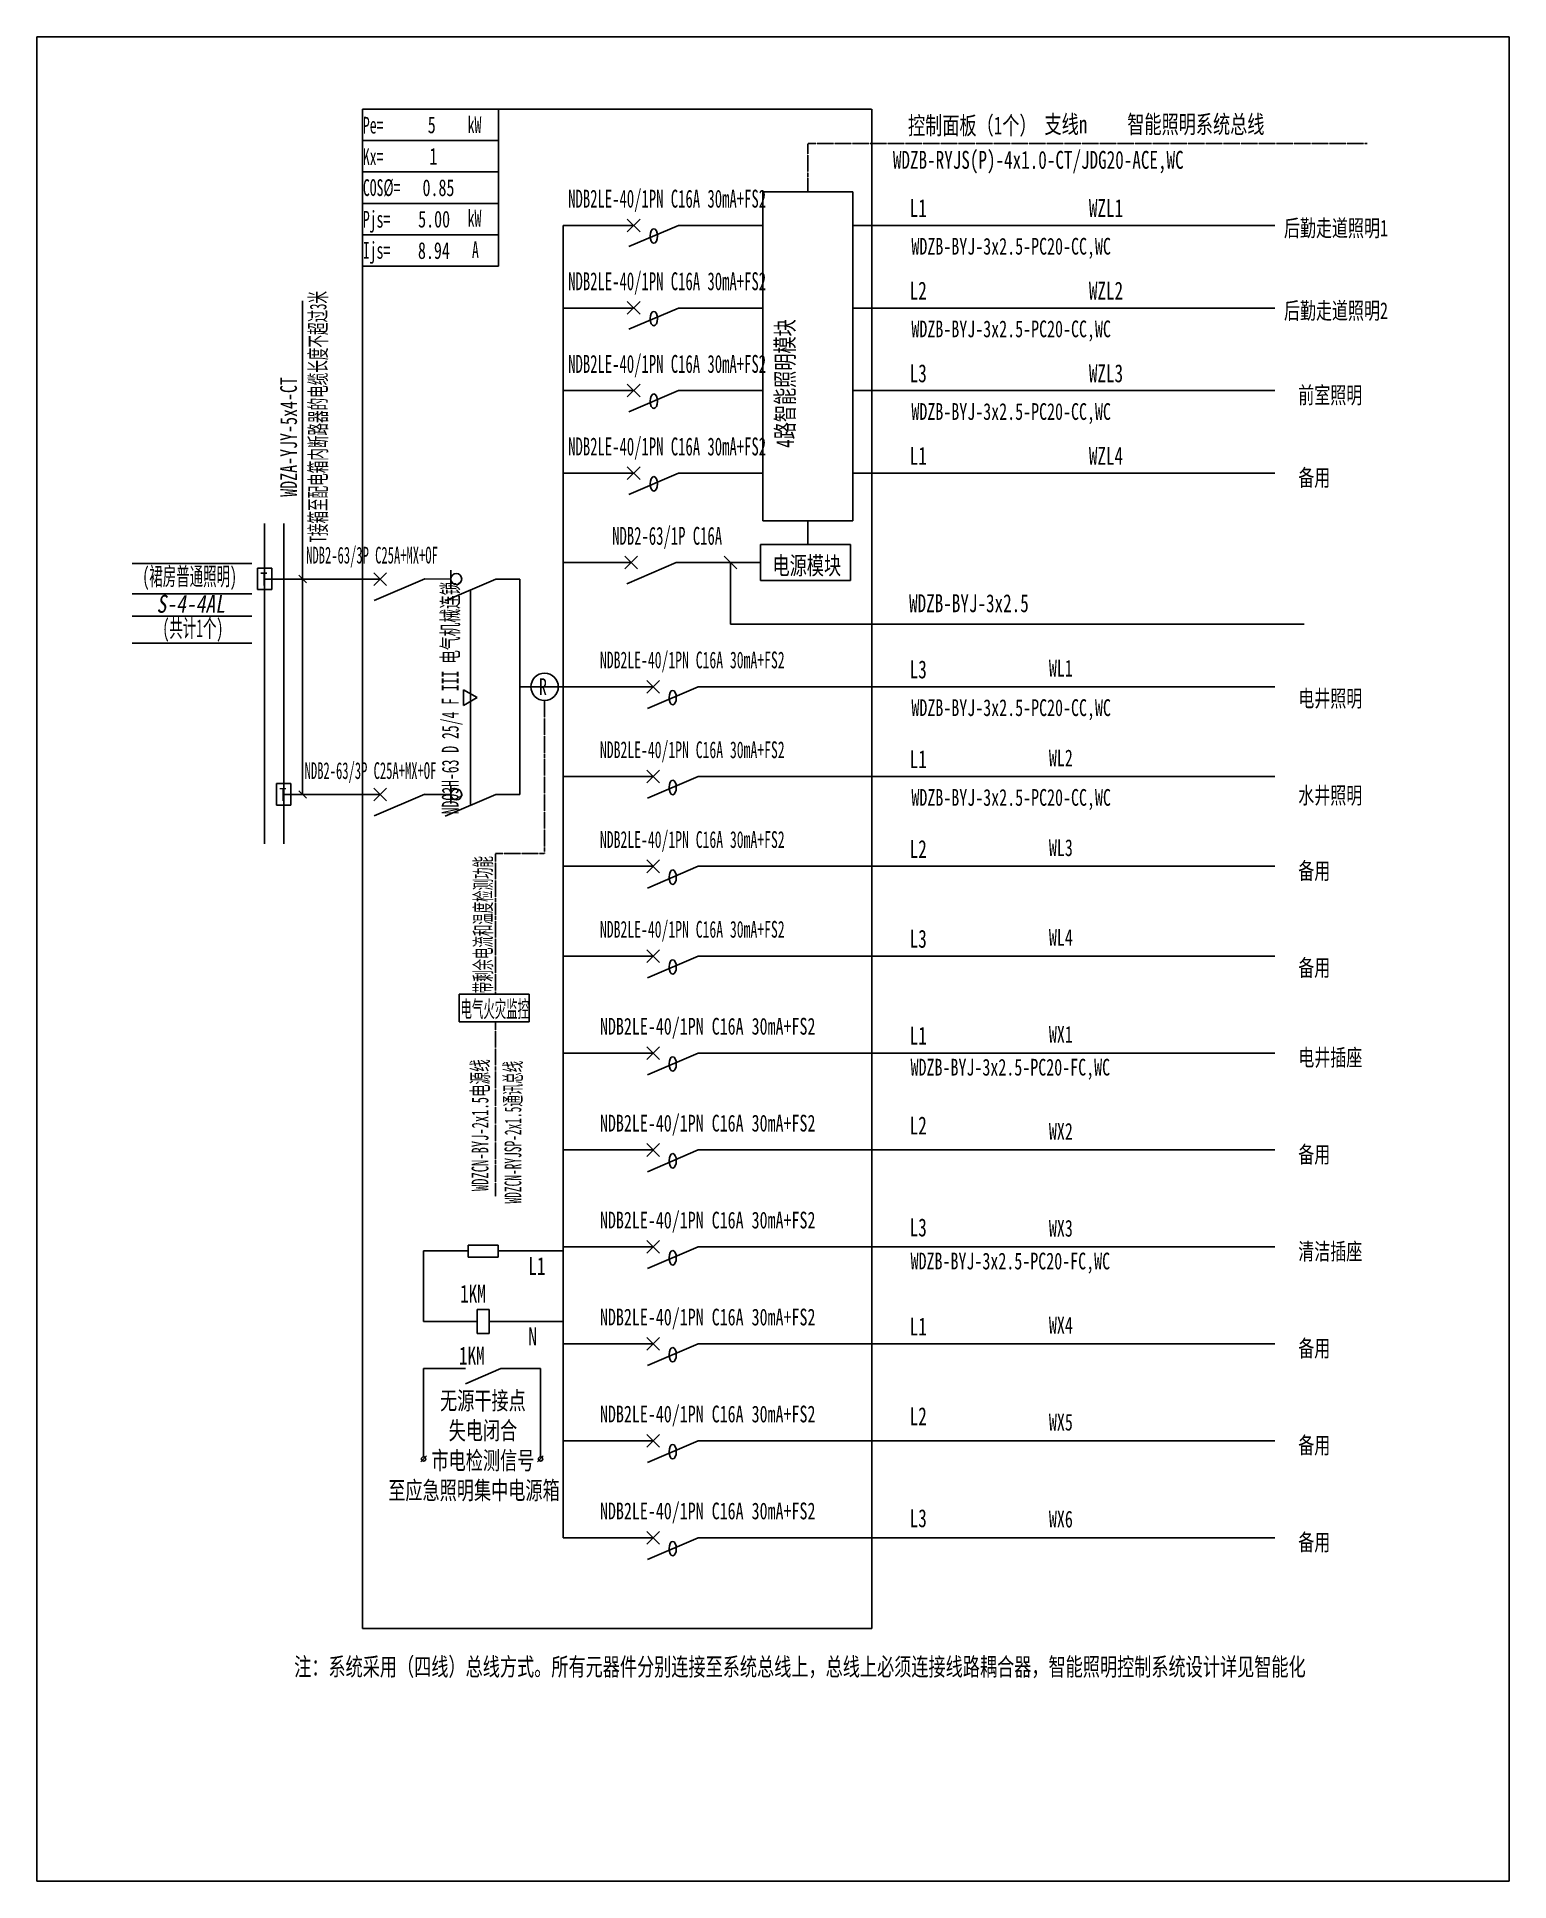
# Model space of a CAD drawing. Extents: x 214288 to 216438, y 310634 to 313328.
import ezdxf
from ezdxf.enums import TextEntityAlignment as Align

# ---------------------------------------------------------------- set-up
doc = ezdxf.new("R2010")
doc.units = 0
doc.header["$MEASUREMENT"] = 0
for name, pattern in [('DASH', [0.35, 0.25, -0.1]), ('DASHDOT', [1, 0.5, -0.25, 0, -0.25]), ('DASHDOT2', [0.5, 0.25, -0.125, 0, -0.125]), ('DASHED', [0.75, 0.5, -0.25])]:
    doc.linetypes.add(name, pattern=pattern)
for name, color, linetype in [('D_E_Eqpm(强电设备)', 100, 'Continuous'), ('D_E_Eqpm（强电设备）', 100, 'Continuous'), ('D_E_Text(强电文字)', 51, 'Continuous'), ('D_E_Text（强电文字）', 51, 'Continuous'), ('D_E_Wire(强电线缆)', 10, 'Continuous'), ('D_E_WireEm（强电应急照明线缆）', 10, 'DASHED'), ('D_E_Wire（强电线缆）', 10, 'Continuous'), ('D_El_Eqpm（弱电设备）', 100, 'Continuous'), ('D_El_Text（弱电文字）', 51, 'Continuous'), ('DQ-漏电火灾', 80, 'Continuous'), ('DQ_Eqpm', 100, 'Continuous'), ('E_E_Eqpm（强电设备）', 100, 'Continuous'), ('E_E_Wire（强电线缆）', 10, 'Continuous'), ('FL04GGFW_E72-配电箱系统图-塔楼部分$0$D_E_Text（强电文字）', 51, 'Continuous'), ('FL09U293_E72-地下室配电箱系统图$0$D_E_Eqpm（强电设备）', 100, 'Continuous'), ('系统图', 220, 'Continuous')]:
    doc.layers.add(name, color=color, linetype=linetype)
doc.styles.add('FL04GGFW_E72-配电箱系统图-塔楼部分$0$电气', font='', dxfattribs={"width": 0.7})
doc.styles.add('电气', font='', dxfattribs={"width": 0.7})
doc.styles.add('电气箱', font='simhei.ttf', dxfattribs={"width": 0.8, "oblique": 10})
doc.styles.get('FL04GGFW_E72-配电箱系统图-塔楼部分$0$电气').set_extended_font_data('SimSun')
doc.styles.get('电气').set_extended_font_data('SimSun')

msp = doc.modelspace()

# ---------------------------------------------------------------- linework, layer by layer
at = {"linetype": 'DASHED'}
for p, q in [((214762.8, 313222.5, 0), (215506.7, 313222.5, 0)), ((214762.8, 311003.5, 0), (214762.8, 313222.5, 0)), ((215506.7, 313222.5, 0), (215506.7, 311003.5, 0)), ((215506.7, 311003.5, 0), (214762.8, 311003.5, 0))]:
    msp.add_line(p, q, dxfattribs=at)
for p, q in [((214426.4, 312558.9, 0), (214601.3, 312558.9, 0)), ((214426.4, 312514.8, 0), (214601.3, 312514.8, 0)), ((214426.4, 312482, 0), (214601.3, 312482, 0)), ((214426.4, 312442.5, 0), (214601.3, 312442.5, 0))]:
    msp.add_line(p, q)
at = {"layer": 'D_E_Eqpm(强电设备)'}
for p, q in [((214779.4, 312526.9, 0), (214798, 312545.4, 0)), ((214798, 312526.9, 0), (214779.4, 312545.4, 0)), ((214779.4, 312212.2, 0), (214798, 312230.8, 0)), ((214798, 312212.2, 0), (214779.4, 312230.8, 0))]:
    msp.add_line(p, q, dxfattribs=at)
at = {"layer": 'D_E_Eqpm（强电设备）'}
for p, q in [((215478.9, 313101.5, 0), (215347.8, 313101.5, 0)), ((215347.8, 313101.5, 0), (215347.8, 312621.2, 0)), ((215478.9, 312621.2, 0), (215478.9, 313101.5, 0)), ((215347.8, 312621.2, 0), (215478.9, 312621.2, 0)), ((215344.3, 312586.5, 0), (215475.5, 312586.5, 0)), ((215344.3, 312534, 0), (215344.3, 312586.5, 0)), ((215475.5, 312586.5, 0), (215475.5, 312534, 0)), ((214957.6, 312536.2, 0), (214883.6, 312504.4, 0)), ((214892, 312523.1, 0), (214892, 312549.3, 0)), ((215475.5, 312534, 0), (215344.3, 312534, 0)), ((214930.7, 312363, 0), (214910.5, 312374.6, 0)), ((214910.5, 312374.6, 0), (214910.5, 312351.3, 0)), ((215178.2, 312369.6, 0), (215196.7, 312388.1, 0)), ((215196.7, 312369.6, 0), (215178.2, 312388.1, 0)), ((215253, 312378.8, 0), (215179, 312347.1, 0)), ((214910.5, 312351.3, 0), (214930.7, 312363, 0)), ((214892, 312208.4, 0), (214892, 312234.6, 0)), ((215178.2, 312238.4, 0), (215196.7, 312257, 0)), ((215196.7, 312238.4, 0), (215178.2, 312257, 0)), ((215253, 312247.7, 0), (215179, 312216, 0)), ((214957.6, 312221.5, 0), (214883.6, 312189.8, 0)), ((215178.2, 312107.3, 0), (215196.7, 312125.9, 0)), ((215196.7, 312107.3, 0), (215178.2, 312125.9, 0)), ((215253, 312116.6, 0), (215179, 312084.9, 0)), ((215178.2, 311976.2, 0), (215196.7, 311994.7, 0)), ((215196.7, 311976.2, 0), (215178.2, 311994.7, 0)), ((215253, 311985.5, 0), (215179, 311953.8, 0)), ((215178.2, 311834.6, 0), (215196.7, 311853.2, 0)), ((215196.7, 311834.6, 0), (215178.2, 311853.2, 0)), ((215253, 311843.9, 0), (215179, 311812.2, 0)), ((215178.2, 311693, 0), (215196.7, 311711.6, 0)), ((215196.7, 311693, 0), (215178.2, 311711.6, 0)), ((215253, 311702.3, 0), (215179, 311670.6, 0)), ((214917.5, 311563.5, 0), (214961.2, 311563.5, 0)), ((214917.5, 311546, 0), (214917.5, 311563.5, 0)), ((214961.2, 311563.5, 0), (214961.2, 311546, 0)), ((215178.2, 311551.5, 0), (215196.7, 311570, 0)), ((215196.7, 311551.5, 0), (215178.2, 311570, 0)), ((215253, 311560.7, 0), (215179, 311529, 0)), ((214961.2, 311546, 0), (214917.5, 311546, 0)), ((214948.1, 311469.4, 0), (214930.6, 311469.4, 0)), ((214930.6, 311469.4, 0), (214930.6, 311434.4, 0)), ((214948.1, 311434.4, 0), (214948.1, 311469.4, 0)), ((214930.6, 311434.4, 0), (214948.1, 311434.4, 0)), ((215178.2, 311409.9, 0), (215196.7, 311428.4, 0)), ((215196.7, 311409.9, 0), (215178.2, 311428.4, 0)), ((215253, 311419.2, 0), (215179, 311387.4, 0)), ((214965.2, 311383, 0), (214913.6, 311360.9, 0)), ((215178.2, 311268.3, 0), (215196.7, 311286.8, 0)), ((215196.7, 311268.3, 0), (215178.2, 311286.8, 0)), ((215253, 311277.6, 0), (215179, 311245.8, 0)), ((214848, 311247.1, 0), (214856.3, 311255.4, 0)), ((215018.8, 311247.1, 0), (215027.1, 311255.4, 0)), ((215178.2, 311126.7, 0), (215196.7, 311145.3, 0)), ((215196.7, 311126.7, 0), (215178.2, 311145.3, 0)), ((215253, 311136, 0), (215179, 311104.3, 0))]:
    msp.add_line(p, q, dxfattribs=at)
at = {"layer": 'D_E_Eqpm（强电设备）', "linetype": 'DASH'}
msp.add_line((214920.6, 312205.6, 0), (214920.6, 312520.3, 0), dxfattribs=at)
at = {"layer": 'D_E_Eqpm（强电设备）'}
for centre, radius in [((214900, 312536.2, 0), 7.97), ((214900, 312221.5, 0), 7.97), ((214852.2, 311251.2, 0), 3.14), ((215023, 311251.2, 0), 3.14)]:
    msp.add_circle(centre, radius, dxfattribs=at)
for centre in [(215188.4, 313037.2, 0), (215188.4, 312916.5, 0), (215188.4, 312795.9, 0), (215188.4, 312675.2, 0), (215216, 312363, 0), (215216, 312231.8, 0), (215216, 312100.7, 0), (215216, 311969.6, 0), (215216, 311828, 0), (215216, 311686.5, 0), (215216, 311544.9, 0), (215216, 311403.3, 0), (215216, 311261.7, 0), (215216, 311120.1, 0)]:
    msp.add_ellipse(centre, major_axis=(0, 10.6), ratio=0.500475, dxfattribs=at)
at = {"layer": 'D_E_Text(强电文字)', "color": 51}
for p, q in [((214675.6, 312221.5, 0), (214675.6, 312942.7, 0)), ((214670.1, 312541.6, 0), (214681, 312530.7, 0)), ((214670.1, 312226.9, 0), (214681, 312216, 0))]:
    msp.add_line(p, q, dxfattribs=at)
at = {"layer": 'D_E_Text（强电文字）'}
for p, q in [((214762.8, 313222.5, 0), (214961.6, 313222.5, 0)), ((214762.8, 313222.5, 0), (214762.8, 312993, 0)), ((214961.6, 313222.5, 0), (214961.6, 312993, 0)), ((214762.8, 313176.6, 0), (214961.6, 313176.6, 0)), ((214762.8, 313130.7, 0), (214961.6, 313130.7, 0)), ((214762.8, 313084.8, 0), (214961.6, 313084.8, 0)), ((214762.8, 313038.9, 0), (214961.6, 313038.9, 0)), ((214762.8, 312993, 0), (214961.6, 312993, 0))]:
    msp.add_line(p, q, dxfattribs=at)
at = {"layer": 'D_E_Wire(强电线缆)'}
for p, q in [((215056.3, 311136, 0), (215056.3, 313052.7, 0)), ((214620.1, 312149.3, 0), (214620.1, 312617.1, 0)), ((214620.1, 312536.2, 0), (214788.7, 312536.2, 0))]:
    msp.add_line(p, q, dxfattribs=at)
at = {"layer": 'D_E_Wire(强电线缆)', "color": 10}
for p, q in [((215056.3, 313052.7, 0), (215159, 313052.7, 0)), ((215224.6, 313052.7, 0), (215347.8, 313052.7, 0)), ((215478.9, 313052.7, 0), (216095.6, 313052.7, 0)), ((215056.3, 312932, 0), (215159, 312932, 0)), ((215224.6, 312932, 0), (215347.8, 312932, 0)), ((215478.9, 312932, 0), (216095.6, 312932, 0)), ((215056.3, 312811.4, 0), (215159, 312811.4, 0)), ((215224.6, 312811.4, 0), (215347.8, 312811.4, 0)), ((215478.9, 312811.4, 0), (216095.6, 312811.4, 0)), ((215056.3, 312690.7, 0), (215159, 312690.7, 0)), ((215224.6, 312690.7, 0), (215347.8, 312690.7, 0)), ((215478.9, 312690.7, 0), (216095.6, 312690.7, 0)), ((215056.3, 312560.2, 0), (215155.6, 312560.2, 0)), ((215221.1, 312560.2, 0), (215344.3, 312560.2, 0)), ((215253, 311985.5, 0), (215467.1, 311985.5, 0)), ((215467.1, 311985.5, 0), (216095.6, 311985.5, 0))]:
    msp.add_line(p, q, dxfattribs=at)
at = {"layer": 'D_E_Wire(强电线缆)', "linetype": 'DASH'}
for p, q in [((214648, 312149.3, 0), (214648, 312617.1, 0)), ((214648, 312221.5, 0), (214788.7, 312221.5, 0))]:
    msp.add_line(p, q, dxfattribs=at)
at = {"layer": 'D_E_WireEm（强电应急照明线缆）'}
msp.add_line((214892, 312221.5, 0), (214852.9, 312221.5, 0), dxfattribs=at)
at = {"layer": 'D_E_Wire（强电线缆）', "linetype": 'DASHDOT2'}
for p, q in [((215413.3, 313172.3, 0), (216230.3, 313172.3, 0)), ((215413.3, 313101.5, 0), (215413.3, 313172.3, 0))]:
    msp.add_line(p, q, dxfattribs=at)
at = {"layer": 'D_E_Wire（强电线缆）'}
for p, q in [((214854, 312536.7, 0), (214892, 312536.2, 0)), ((214957.6, 312536.2, 0), (214993, 312536.2, 0)), ((214993, 312221.5, 0), (214993, 312536.2, 0)), ((214993, 312378.8, 0), (215056.3, 312378.8, 0)), ((215056.3, 312378.8, 0), (215187.4, 312378.8, 0)), ((215253, 312378.8, 0), (216095.6, 312378.8, 0)), ((215056.3, 312247.7, 0), (215187.4, 312247.7, 0)), ((215253, 312247.7, 0), (216095.6, 312247.7, 0)), ((214957.6, 312221.5, 0), (214993, 312221.5, 0)), ((215056.3, 312116.6, 0), (215187.4, 312116.6, 0)), ((215253, 312116.6, 0), (216095.6, 312116.6, 0)), ((215056.3, 311985.5, 0), (215187.4, 311985.5, 0)), ((215056.3, 311843.9, 0), (215187.4, 311843.9, 0)), ((215253, 311843.9, 0), (216095.6, 311843.9, 0)), ((215056.3, 311702.3, 0), (215187.4, 311702.3, 0)), ((215253, 311702.3, 0), (216095.6, 311702.3, 0)), ((215056.3, 311560.7, 0), (215187.4, 311560.7, 0)), ((215253, 311560.7, 0), (216095.6, 311560.7, 0)), ((215056.3, 311419.2, 0), (215187.4, 311419.2, 0)), ((215253, 311419.2, 0), (216095.6, 311419.2, 0)), ((215056.3, 311277.6, 0), (215187.4, 311277.6, 0)), ((215253, 311277.6, 0), (216095.6, 311277.6, 0)), ((215056.3, 311136, 0), (215187.4, 311136, 0)), ((215253, 311136, 0), (216095.6, 311136, 0))]:
    msp.add_line(p, q, dxfattribs=at)
at = {"layer": 'D_E_Wire（强电线缆）', "ltscale": 3.5}
for p, q in [((214852.2, 311554.8, 0), (214917.5, 311554.8, 0)), ((214852.2, 311554.8, 0), (214852.2, 311451.9, 0)), ((214961.2, 311554.8, 0), (215056.3, 311554.8, 0)), ((214930.6, 311451.9, 0), (214852.2, 311451.9, 0)), ((215056.3, 311451.9, 0), (214948.1, 311451.9, 0)), ((214852.2, 311383, 0), (214913.6, 311383, 0)), ((214852.2, 311383, 0), (214852.2, 311254.4, 0)), ((214965.2, 311383, 0), (215023, 311383, 0)), ((215023, 311383, 0), (215023, 311254.4, 0))]:
    msp.add_line(p, q, dxfattribs=at)
at = {"layer": 'D_El_Eqpm（弱电设备）', "color": 3}
for p, q in [((214904.2, 311929.8, 0), (215006.3, 311929.8, 0)), ((214904.2, 311889.7, 0), (214904.2, 311929.8, 0)), ((215006.3, 311929.8, 0), (215006.3, 311889.7, 0)), ((215006.3, 311889.7, 0), (214904.2, 311889.7, 0)), ((215006.3, 311889.7, 0), (214904.2, 311889.7, 0))]:
    msp.add_line(p, q, dxfattribs=at)
at = {"layer": 'DQ-漏电火灾', "linetype": 'DASHDOT', "ltscale": 0.5}
for p, q in [((215029, 312358.8, 0), (215029, 312135.4, 0)), ((214957.4, 312135.4, 0), (214957.4, 311929.8, 0)), ((214957.4, 312135.4, 0), (215029, 312135.4, 0)), ((214957.4, 311634.3, 0), (214957.4, 311889.7, 0))]:
    msp.add_line(p, q, dxfattribs=at)
at = {"layer": 'DQ-漏电火灾', "color": 3}
msp.add_circle((215029, 312378.8, 0), 20, dxfattribs=at)
at = {"layer": 'DQ_Eqpm'}
for p, q in [((214630.6, 312552.2, 0), (214609.6, 312552.2, 0)), ((214609.6, 312552.2, 0), (214609.6, 312520.7, 0)), ((214630.6, 312520.7, 0), (214630.6, 312552.2, 0)), ((214609.6, 312520.7, 0), (214630.6, 312520.7, 0)), ((214658.5, 312237.5, 0), (214637.6, 312237.5, 0)), ((214637.6, 312237.5, 0), (214637.6, 312206.1, 0)), ((214658.5, 312206.1, 0), (214658.5, 312237.5, 0)), ((214637.6, 312206.1, 0), (214658.5, 312206.1, 0))]:
    msp.add_line(p, q, dxfattribs=at)
at = {"layer": 'E_E_Eqpm（强电设备）', "color": 100}
for p, q in [((215149.7, 313043.4, 0), (215168.3, 313061.9, 0)), ((215168.3, 313043.4, 0), (215149.7, 313061.9, 0)), ((215152.2, 313021.7, 0), (215224.6, 313052.7, 0)), ((215149.7, 312922.8, 0), (215168.3, 312941.3, 0)), ((215168.3, 312922.8, 0), (215149.7, 312941.3, 0)), ((215152.2, 312901, 0), (215224.6, 312932, 0)), ((215149.7, 312802.1, 0), (215168.3, 312820.6, 0)), ((215168.3, 312802.1, 0), (215149.7, 312820.6, 0)), ((215152.2, 312780.4, 0), (215224.6, 312811.4, 0)), ((215149.7, 312681.4, 0), (215168.3, 312700, 0)), ((215168.3, 312681.4, 0), (215149.7, 312700, 0)), ((215152.2, 312659.7, 0), (215224.6, 312690.7, 0)), ((215146.3, 312551, 0), (215164.8, 312569.5, 0)), ((215164.8, 312551, 0), (215146.3, 312569.5, 0)), ((215148.8, 312529.2, 0), (215221.1, 312560.2, 0))]:
    msp.add_line(p, q, dxfattribs=at)
at = {"layer": 'E_E_Wire（强电线缆）'}
msp.add_line((215413.3, 312621.2, 0), (215413.3, 312586.5, 0), dxfattribs=at)
at = {"layer": 'FL04GGFW_E72-配电箱系统图-塔楼部分$0$D_E_Text（强电文字）'}
for p, q in [((215309.7, 312551, 0), (215291.1, 312569.5, 0)), ((215300.4, 312560.2, 0), (215300.4, 312470.4, 0)), ((215300.4, 312470.4, 0), (216138.1, 312470.4, 0))]:
    msp.add_line(p, q, dxfattribs=at)
at = {"layer": 'FL09U293_E72-地下室配电箱系统图$0$D_E_Eqpm（强电设备）'}
for p, q in [((214854, 312536.7, 0), (214780.2, 312505, 0)), ((214854, 312222, 0), (214780.2, 312190.3, 0))]:
    msp.add_line(p, q, dxfattribs=at)
at = {"layer": '系统图', "ltscale": 9973.992009}
msp.add_lwpolyline([(214287.5, 313328), (216437.5, 313328), (216437.5, 310634.5), (214287.5, 310634.5)], close=True, dxfattribs=at)

# ---------------------------------------------------------------- texts
at = {"layer": 'D_E_Text(强电文字)', "style": 'FL04GGFW_E72-配电箱系统图-塔楼部分$0$电气', "width": 0.6}
for s, p in [('NDB2LE-40/1PN C16A 30mA+FS2', (215207.9, 313078.6, 0)), ('NDB2LE-40/1PN C16A 30mA+FS2', (215207.9, 312958, 0)), ('NDB2LE-40/1PN C16A 30mA+FS2', (215207.9, 312837.3, 0)), ('NDB2LE-40/1PN C16A 30mA+FS2', (215207.9, 312716.7, 0)), ('NDB2-63/1P C16A', (215207.9, 312586.2, 0))]:
    msp.add_text(s, height=26.223, dxfattribs=at).set_placement(p, align=Align.CENTER)
at = {"layer": 'D_E_Text(强电文字)', "color": 51, "style": 'FL04GGFW_E72-配电箱系统图-塔楼部分$0$电气', "width": 0.7}
for s, p in [('L1', (215562.1, 313064.9, 0)), ('L2', (215562.1, 312944.3, 0)), ('L3', (215562.1, 312823.6, 0)), ('L1', (215562.1, 312703, 0)), ('L3', (215562.1, 312391.1, 0)), ('L1', (215562.1, 312260, 0)), ('L2', (215562.1, 312128.8, 0)), ('L3', (215562.1, 311997.7, 0)), ('L1', (215562.1, 311856.2, 0)), ('L2', (215562.1, 311725, 0)), ('L3', (215562.1, 311576.1, 0)), ('L1', (215562.1, 311431.4, 0)), ('L2', (215562.1, 311300.3, 0)), ('L3', (215562.1, 311151.4, 0))]:
    msp.add_text(s, height=26.22, dxfattribs=at).set_placement(p)
at = {"layer": 'D_E_Text(强电文字)', "style": 'FL04GGFW_E72-配电箱系统图-塔楼部分$0$电气', "width": 0.7}
for s, height, p in [('WZL1', 26.22, (215823.8, 313064.9, 0)), ('WDZB-BYJ-3x2.5-PC20-CC,WC', 24.475, (215564.6, 313010, 0)), ('WZL2', 26.22, (215823.8, 312944.3, 0)), ('WDZB-BYJ-3x2.5-PC20-CC,WC', 24.475, (215564.6, 312889.3, 0)), ('WZL3', 26.22, (215823.8, 312823.6, 0)), ('WDZB-BYJ-3x2.5-PC20-CC,WC', 24.475, (215564.6, 312768.6, 0)), ('WZL4', 26.22, (215823.8, 312703, 0)), ('WDZB-BYJ-3x2.5', 26.223, (215561.2, 312487.8, 0)), ('WDZB-BYJ-3x2.5-PC20-CC,WC', 24.475, (215564.6, 312336.1, 0)), ('WDZB-BYJ-3x2.5-PC20-CC,WC', 24.475, (215564.6, 312205, 0)), ('注：系统采用（四线）总线方式。所有元器件分别连接至系统总线上，总线上必须连接线路耦合器，智能照明控制系统设计详见智能化', 26.223, (214663.2, 310934.5, 0))]:
    msp.add_text(s, height=height, dxfattribs=at).set_placement(p)
at = {"layer": 'D_E_Text(强电文字)', "color": 51, "style": '电气'}
for s, width, p in [('T接箱至配电箱内断路器的电缆长度不超过3米', 0.55, (214710.3, 312589.7, 0)), ('WDZA-YJY-5x4-CT', 0.7, (214667.3, 312656.3, 0))]:
    msp.add_text(s, height=24.475, rotation=90, dxfattribs=dict(at, width=width)).set_placement(p)
at = {"layer": 'D_E_Text（强电文字）', "linetype": 'Continuous', "style": '电气', "width": 0.6}
for s, height, p in [('Pe=', 24.48, (214763.6, 313186.8, 0)), ('kW', 24.48, (214916.6, 313187.6, 0)), ('Kx=', 24.48, (214763.6, 313140.8, 0)), ('COS%%C=', 24.48, (214763.6, 313095.6, 0)), ('Pjs=', 24.48, (214763.6, 313049.4, 0)), ('kW', 24.48, (214916.6, 313051, 0)), ('Ijs=', 24.48, (214763.6, 313004, 0)), ('A', 24.5, (214922.9, 313005, 0))]:
    msp.add_text(s, height=height, dxfattribs=at).set_placement(p)
at = {"layer": 'D_E_Text（强电文字）', "style": '电气'}
for s, height, width, p in [('5', 24.5, 0.7, (214858.3, 313187.3, 0)), ('1', 24.5, 0.7, (214860.8, 313141.4, 0)), (' 0.85', 24.48, 0.7, (214839, 313095.5, 0)), ('后勤走道照明1', 24.48, 0.7, (216108.7, 313036.5, 0)), ('后勤走道照明2', 24.48, 0.7, (216108.7, 312915.9, 0)), ('前室照明', 24.48, 0.7, (216129.6, 312792.6, 0)), ('备用', 24.48, 0.7, (216129.6, 312672, 0)), ('电源模块', 26.22, 0.7, (215361.8, 312542.8, 0)), ('NDB2LE-40/1PN C16A 30mA+FS2', 24.475, 0.6, (215109.8, 312405.8, 0)), ('WL1', 24.48, 0.7, (215765.4, 312393.8, 0)), ('电井照明', 24.48, 0.7, (216129.6, 312349.6, 0)), ('NDB2LE-40/1PN C16A 30mA+FS2', 24.475, 0.6, (215109.8, 312274.6, 0)), ('WL2', 24.48, 0.7, (215765.4, 312262.7, 0)), ('水井照明', 24.48, 0.7, (216129.6, 312208, 0)), ('NDB2LE-40/1PN C16A 30mA+FS2', 24.475, 0.6, (215109.8, 312143.5, 0)), ('WL3', 24.48, 0.7, (215765.4, 312131.6, 0)), ('备用', 24.48, 0.7, (216129.6, 312097.8, 0)), ('NDB2LE-40/1PN C16A 30mA+FS2', 24.475, 0.6, (215109.8, 312012.4, 0)), ('WL4', 24.48, 0.7, (215765.4, 312000.5, 0)), ('备用', 24.48, 0.7, (216129.6, 311956.3, 0)), ('NDB2LE-40/1PN C16A 30mA+FS2', 24.475, 0.7, (215109.8, 311870.8, 0)), ('WX1', 24.48, 0.7, (215765.4, 311858.9, 0)), ('WDZB-BYJ-3x2.5-PC20-FC,WC', 24.475, 0.7, (215563.4, 311811, 0)), ('电井插座', 24.48, 0.7, (216129.6, 311825.1, 0)), ('NDB2LE-40/1PN C16A 30mA+FS2', 24.475, 0.7, (215109.8, 311729.3, 0)), ('WX2', 24.48, 0.7, (215765.4, 311717.3, 0)), ('备用', 24.48, 0.7, (216129.6, 311683.6, 0)), ('NDB2LE-40/1PN C16A 30mA+FS2', 24.475, 0.7, (215109.8, 311587.7, 0)), ('WX3', 24.48, 0.7, (215765.4, 311575.8, 0)), ('清洁插座', 24.48, 0.7, (216129.6, 311542, 0)), ('WDZB-BYJ-3x2.5-PC20-FC,WC', 24.475, 0.7, (215563.4, 311527.9, 0)), ('NDB2LE-40/1PN C16A 30mA+FS2', 24.475, 0.7, (215109.8, 311446.1, 0)), ('WX4', 24.48, 0.7, (215765.4, 311434.2, 0)), ('备用', 24.48, 0.7, (216129.6, 311400.4, 0)), ('NDB2LE-40/1PN C16A 30mA+FS2', 24.475, 0.7, (215109.8, 311304.5, 0)), ('WX5', 24.48, 0.7, (215765.4, 311292.6, 0)), ('备用', 24.48, 0.7, (216129.6, 311258.8, 0)), ('NDB2LE-40/1PN C16A 30mA+FS2', 24.475, 0.7, (215109.8, 311162.9, 0)), ('WX6', 24.48, 0.7, (215765.4, 311151, 0)), ('备用', 24.48, 0.7, (216129.6, 311117.2, 0))]:
    msp.add_text(s, height=height, dxfattribs=dict(at, width=width)).set_placement(p)
at = {"layer": 'D_E_Text（强电文字）', "color": 200, "style": '电气', "width": 0.7}
for s, p in [('5.00', (214844.3, 313049.6, 0)), ('8.94', (214844, 313003.7, 0))]:
    msp.add_text(s, height=24.48, dxfattribs=at).set_placement(p)
at = {"layer": 'D_E_Text（强电文字）', "style": '电气'}
for s, height, width, p in [('NDB2-63/3P C25A+MX+OF', 24.475, 0.55, (214776.9, 312569.1, 0)), ('(裙房普通照明)', 26.22, 0.55, (214510.6, 312538.6, 0)), ('(共计1个)', 26.22, 0.55, (214515.3, 312462.9, 0)), ('NDB2-63/3P C25A+MX+OF', 24.475, 0.55, (214774.7, 312254.4, 0)), ('电气火灾监控', 24.48, 0.5, (214956.2, 311908.8, 0))]:
    msp.add_text(s, height=height, dxfattribs=dict(at, width=width)).set_placement(p, align=Align.MIDDLE)
at = {"layer": 'D_E_Text（强电文字）', "style": '电气', "width": 0.6}
msp.add_text('NDQ3H-63 D 25/4 F III 电气机械连锁', height=24.475, rotation=90, dxfattribs=at).set_placement((214892.3, 312362.6, 0), align=Align.MIDDLE)
at = {"layer": 'D_E_Text（强电文字）', "style": '电气箱', "oblique": 10, "width": 0.8}
msp.add_text('S-4-4AL', height=26.22, dxfattribs=at).set_placement((214512.2, 312500, 0), align=Align.MIDDLE)
at = {"layer": 'D_E_Text（强电文字）', "color": 51, "style": '电气', "width": 0.7}
for s, height, p in [('L1', 26.22, (215005.3, 311519.8, 0)), ('1KM', 26.22, (214905.6, 311479.4, 0)), ('N', 26.2, (215005.3, 311416.9, 0)), ('1KM', 26.22, (214904, 311388.9, 0))]:
    msp.add_text(s, height=height, dxfattribs=at).set_placement(p)
for s, p in [('无源干接点', (214938.9, 311336.3, 0)), ('失电闭合', (214938.9, 311292.6, 0)), ('市电检测信号', (214938.9, 311248.9, 0)), ('至应急照明集中电源箱', (214925.8, 311205.2, 0))]:
    msp.add_text(s, height=26.22, dxfattribs=at).set_placement(p, align=Align.MIDDLE_CENTER)
at = {"layer": 'D_El_Text（弱电文字）', "color": 1, "style": '电气', "width": 0.5}
msp.add_text('带剩余电流和温度检测功能', height=24.475, rotation=90, dxfattribs=at).set_placement((214951.3, 311931.2, 0))
at = {"layer": 'D_El_Text（弱电文字）', "style": '电气'}
for s, width, p in [('WDZCN-BYJ-2x1.5电源线', 0.55, (214946.9, 311642.3, 0)), ('WDZCN-RYJSP-2x1.5通讯总线', 0.5, (214994.9, 311624.1, 0))]:
    msp.add_text(s, height=24.475, rotation=90, dxfattribs=dict(at, width=width)).set_placement(p)
at = {"layer": 'DQ-漏电火灾', "color": 50, "style": '电气', "width": 0.7}
msp.add_text('R', height=24.5, dxfattribs=at).set_placement((215020.6, 312366.8, 0))
at = {"layer": 'DQ_Eqpm', "color": 51, "style": '电气', "width": 0.8}
for p in [(214613.7, 312526.6, 0), (214641.6, 312211.9, 0)]:
    msp.add_text('T', height=19.2, dxfattribs=at).set_placement(p)
at = {"layer": 'FL04GGFW_E72-配电箱系统图-塔楼部分$0$D_E_Text（强电文字）', "style": 'FL04GGFW_E72-配电箱系统图-塔楼部分$0$电气', "width": 0.7}
for s, height, p in [('控制面板（1个）', 26.22, (215559.7, 313185.5, 0)), ('支线n', 26.22, (215759, 313187.3, 0)), ('智能照明系统总线', 26.22, (215879.9, 313187.3, 0)), ('WDZB-RYJS(P)-4x1.0-CT/JDG20-ACE,WC', 26.223, (215537.6, 313135.3, 0))]:
    msp.add_text(s, height=height, dxfattribs=at).set_placement(p)
msp.add_text('4路智能照明模块', height=26.22, rotation=90, dxfattribs=at).set_placement((215393.2, 312727.8, 0))

doc.saveas('drawing.dxf')
